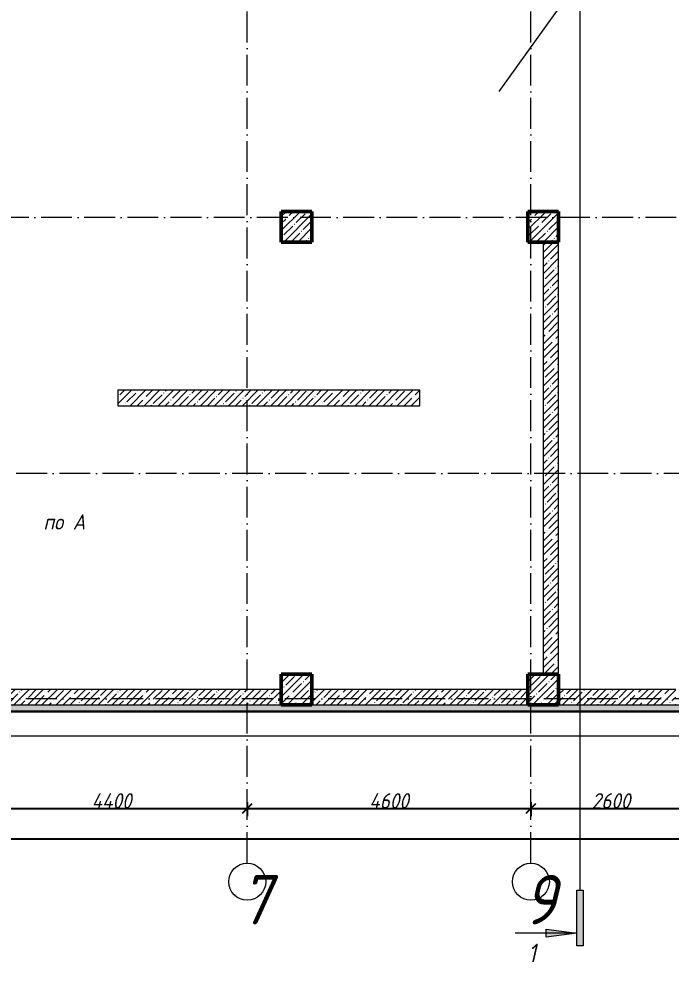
# Model space of a CAD drawing. Header units: millimetres. Extents: x -606178 to 312196, y -19338 to 632709.
# Drawn here: x -593921 to -583342, y 445708 to 460994 of the extents above; entities that cross this region are included whole.
import ezdxf

# ---------------------------------------------------------------- set-up
doc = ezdxf.new("R2010")
doc.units = ezdxf.units.MM
doc.linetypes.add('50_200_ШТРИХ_1Т_ш5_п1_п1_', pattern=[700, 500, -100, 0, -100])
for name, color, linetype, lineweight in [('A-____-____-DIMS', 7, 'Continuous', 9), ('A-____-NOTE-TEXT', 7, 'Continuous', 9), ('A-FLOR-____-OTLN', 7, 'Continuous', 9), ('A-WALL-____-MCUT', 7, 'Continuous', 13), ('A-WALL-____-MCUT-1', 7, 'Continuous', 9), ('A-WALL-____-MCUT-3', 7, 'Continuous', 9), ('A-WALL-____-PATT-1', 7, 'Continuous', 9), ('G-____-____-SYMB', 7, 'Continuous', 9), ('G-____-____-TEXT', 7, 'Continuous', 9), ('S-COLS-____-MCUT', 7, 'Continuous', 50), ('S-COLS-____-OTLN', 7, 'Continuous', 9), ('S-GRID-____-IDEN', 7, 'Continuous', 9), ('S-GRID-____-OTLN-1', 7, '50_200_ШТРИХ_1Т_ш5_п1_п1_', 9)]:
    doc.layers.add(name, color=color, linetype=linetype, lineweight=lineweight)
doc.layers.add('G-____-____-SYMB-1', color=9, linetype='Continuous', lineweight=9, true_color=0x808080)
doc.styles.add('ISOCPEUR_I', font='isocpeui.ttf', dxfattribs={"width": 0.9, "height": 2.5})
doc.styles.add('ISOCPEUR_I_4', font='isocpeui.ttf', dxfattribs={"width": 0.85, "height": 2})
doc.styles.add('ISOCPEUR_I_9', font='isocpeui.ttf', dxfattribs={"width": 0.9, "height": 250})
doc.dimstyles.new('ISO-2_5_0_9К_БОЛЬШОЙ_ОСИ', dxfattribs={"dimscale": 304.8, "dimtxt": 248.995294, "dimasz": 0.492126, "dimexe": 0.393701, "dimexo": 0, "dimgap": 0, "dimtad": 1, "dimdec": 0, "dimzin": 0, "dimdsep": 46, "dimtxsty": 'ISOCPEUR_I_9', "dimblk1": 'OBLIQUE', "dimblk2": 'OBLIQUE', "dimsah": 1, "dimcen": 0.09, "dimdle": 0.393701, "dimazin": 0, "dimtfac": 1, "dimtdec": 4, "dimtix": 1, "dimtmove": 0, "dimatfit": 3, "dimfxl": 1, "dimtvp": 1, "dimtolj": 1, "dimtzin": 0, "dimarcsym": 2})
pattern_1 = [(45, (-600067.05, 451794.26), (-114.0493, 114.0493), []), (45, (-599953, 451794.26), (-114.0493, 114.0493), [201.612, -40.322, 3.353, -36.97])]

# ---------------------------------------------------------------- blocks, each defined once
blk = doc.blocks.new('BSC_Колонна _Прямоугольная - 500х500-V69-АР1_Кладочный план подвала в осях 1-64_А-ГГ')
at = {"layer": 'S-COLS-____-OTLN'}
h = blk.add_hatch(dxfattribs=at)
h.set_pattern_fill('FP_80', color=256, style=0, pattern_type=2)
h.set_pattern_definition([(45, (-14650, -5831.04), (-114.0493, 114.0493), []), (45, (-14535.95, -5831.04), (-114.0493, 114.0493), [201.612, -40.322, 3.353, -36.97])])
h.paths.add_polyline_path([(-250, -250), (250, -250), (250, 250), (-250, 250)], flags=0)
at = {"layer": 'S-COLS-____-MCUT'}
for p, q in [((250, 250), (-250, 250)), ((-250, 250), (-250, -250)), ((250, -250), (250, 250)), ((-250, -250), (250, -250))]:
    blk.add_line(p, q, dxfattribs=at)
blk = doc.blocks.new('BSC_Колонна _Прямоугольная - 500х500-V70-АР1_Кладочный план подвала в осях 1-64_А-ГГ')
at = {"layer": 'S-COLS-____-OTLN'}
h = blk.add_hatch(dxfattribs=at)
h.set_pattern_fill('FP_81', color=256, style=0, pattern_type=2)
h.set_pattern_definition([(45, (-10650, 1668.96), (-114.0493, 114.0493), []), (45, (-10535.95, 1668.96), (-114.0493, 114.0493), [201.612, -40.322, 3.353, -36.97])])
h.paths.add_polyline_path([(-250, -250), (250, -250), (250, 250), (-250, 250)], flags=0)
at = {"layer": 'S-COLS-____-MCUT'}
for p, q in [((250, 250), (-250, 250)), ((-250, 250), (-250, -250)), ((250, -250), (250, 250)), ((-250, -250), (250, -250))]:
    blk.add_line(p, q, dxfattribs=at)
blk = doc.blocks.new('BSC_Колонна _Прямоугольная - 500х500-V71-АР1_Кладочный план подвала в осях 1-64_А-ГГ')
at = {"layer": 'S-COLS-____-OTLN'}
h = blk.add_hatch(dxfattribs=at)
h.set_pattern_fill('FP_82', color=256, style=0, pattern_type=2)
h.set_pattern_definition([(45, (-10650, -5831.04), (-114.0493, 114.0493), []), (45, (-10535.95, -5831.04), (-114.0493, 114.0493), [201.612, -40.322, 3.353, -36.97])])
h.paths.add_polyline_path([(-250, -250), (250, -250), (250, 250), (-250, 250)], flags=0)
at = {"layer": 'S-COLS-____-MCUT'}
for p, q in [((250, 250), (-250, 250)), ((-250, 250), (-250, -250)), ((250, -250), (250, 250)), ((-250, -250), (250, -250))]:
    blk.add_line(p, q, dxfattribs=at)
blk = doc.blocks.new('BSC_Колонна _Прямоугольная - 500х500-V139-АР1_Кладочный план подвала в осях 1-64_А-ГГ')
at = {"layer": 'S-COLS-____-OTLN'}
h = blk.add_hatch(dxfattribs=at)
h.set_pattern_fill('FP_155', color=256, style=0, pattern_type=2)
h.set_pattern_definition([(45, (-14650, 1668.96), (-114.0493, 114.0493), []), (45, (-14535.95, 1668.96), (-114.0493, 114.0493), [201.612, -40.322, 3.353, -36.97])])
h.paths.add_polyline_path([(-250, -250), (250, -250), (250, 250), (-250, 250)], flags=0)
at = {"layer": 'S-COLS-____-MCUT'}
for p, q in [((250, 250), (-250, 250)), ((-250, 250), (-250, -250)), ((250, -250), (250, 250)), ((-250, -250), (250, -250))]:
    blk.add_line(p, q, dxfattribs=at)
blk = doc.blocks.new('Ось сетки - Круг_Ø6_00__ISO-2_5_0_9K_-25732049-АР1_Кладочный план подвала в осях 1-64_А-ГГ')
at = {"layer": 'S-GRID-____-IDEN'}
blk.add_circle((0, 0), 3, dxfattribs=at)
blk = doc.blocks.new('Разрез - Концевая часть разреза-18266132-АР1_Кладочный план подвала в осях 1-64_А-ГГ')
at = {"layer": 'G-____-____-SYMB'}
for points in [[(0, 0.5), (0, -0.5), (-9, -0.5), (-9, 0.5)], [(-6.29, -5.5), (-7.61, -5.5), (-6.95, -0.5)]]:
    blk.add_hatch(color=256, dxfattribs=at).paths.add_polyline_path(points, flags=0)
for p, q in [((0, 0.5), (-9, 0.5)), ((-9, 0.5), (-9, -0.5)), ((0, -0.5), (0, 0.5)), ((-9, -0.5), (0, -0.5)), ((-6.95, -0.5), (-7.61, -5.5)), ((-6.95, -0.5), (-6.95, -10.5)), ((-6.29, -5.5), (-6.95, -0.5)), ((-7.61, -5.5), (-6.29, -5.5))]:
    blk.add_line(p, q, dxfattribs=at)
blk = doc.blocks.new('_Oblique')
at = {"color": 0, "linetype": 'ByBlock', "lineweight": -2}
blk.add_line((-0.5, -0.5), (0.5, 0.5), dxfattribs=at)
blk = doc.blocks.new('*D3986')
at = {"layer": 'A-____-____-DIMS', "color": 0, "lineweight": -2, "transparency": 16777216}
for p, q in [((-594617, 448302), (-594617, 448076)), ((-590217, 448302), (-590217, 448076)), ((-594737, 448196), (-590097, 448196))]:
    blk.add_line(p, q, dxfattribs=at)
at = {"layer": 'Defpoints', "color": 0, "transparency": 16777216}
for p in [(-594617, 448302), (-590217, 448302), (-590217, 448196)]:
    blk.add_point(p, dxfattribs=at)
at = {"layer": 'A-____-____-DIMS', "color": 0, "lineweight": -2, "transparency": 16777216, "xscale": 150, "yscale": 150, "zscale": 150, "rotation": 180}
blk.add_blockref('_Oblique', (-594617, 448196), dxfattribs=at)
at = {"layer": 'A-____-____-DIMS', "color": 0, "lineweight": -2, "transparency": 16777216, "xscale": 150, "yscale": 150, "zscale": 150}
blk.add_blockref('_Oblique', (-590217, 448196), dxfattribs=at)
at = {"layer": 'A-____-____-DIMS', "color": 0, "transparency": 16777216, "insert": (-592417, 448321), "char_height": 250, "width": 804.45, "attachment_point": 5, "style": 'ISOCPEUR_I_9'}
blk.add_mtext('\\A1;4400', dxfattribs=at)
blk = doc.blocks.new('*D3987')
at = {"layer": 'A-____-____-DIMS', "color": 0, "lineweight": -2, "transparency": 16777216}
for p, q in [((-590217, 448302), (-590217, 448076)), ((-585617, 448302), (-585617, 448076)), ((-590337, 448196), (-585497, 448196))]:
    blk.add_line(p, q, dxfattribs=at)
at = {"layer": 'Defpoints', "color": 0, "transparency": 16777216}
for p in [(-590217, 448302), (-585617, 448302), (-585617, 448196)]:
    blk.add_point(p, dxfattribs=at)
at = {"layer": 'A-____-____-DIMS', "color": 0, "lineweight": -2, "transparency": 16777216, "xscale": 150, "yscale": 150, "zscale": 150, "rotation": 180}
blk.add_blockref('_Oblique', (-590217, 448196), dxfattribs=at)
at = {"layer": 'A-____-____-DIMS', "color": 0, "lineweight": -2, "transparency": 16777216, "xscale": 150, "yscale": 150, "zscale": 150}
blk.add_blockref('_Oblique', (-585617, 448196), dxfattribs=at)
at = {"layer": 'A-____-____-DIMS', "color": 0, "transparency": 16777216, "insert": (-587917, 448321), "char_height": 250, "width": 781.46, "attachment_point": 5, "style": 'ISOCPEUR_I_9'}
blk.add_mtext('\\A1;4600', dxfattribs=at)
blk = doc.blocks.new('*D3988')
at = {"layer": 'A-____-____-DIMS', "color": 0, "lineweight": -2, "transparency": 16777216}
for p, q in [((-585617, 448302), (-585617, 448076)), ((-583017, 448302), (-583017, 448076)), ((-585737, 448196), (-582897, 448196))]:
    blk.add_line(p, q, dxfattribs=at)
at = {"layer": 'Defpoints', "color": 0, "transparency": 16777216}
for p in [(-585617, 448302), (-583017, 448302), (-583017, 448196)]:
    blk.add_point(p, dxfattribs=at)
at = {"layer": 'A-____-____-DIMS', "color": 0, "lineweight": -2, "transparency": 16777216, "xscale": 150, "yscale": 150, "zscale": 150, "rotation": 180}
blk.add_blockref('_Oblique', (-585617, 448196), dxfattribs=at)
at = {"layer": 'A-____-____-DIMS', "color": 0, "lineweight": -2, "transparency": 16777216, "xscale": 150, "yscale": 150, "zscale": 150}
blk.add_blockref('_Oblique', (-583017, 448196), dxfattribs=at)
at = {"layer": 'A-____-____-DIMS', "color": 0, "transparency": 16777216, "insert": (-584317, 448321), "char_height": 250, "width": 758.48, "attachment_point": 5, "style": 'ISOCPEUR_I_9'}
blk.add_mtext('\\A1;2600', dxfattribs=at)
blk = doc.blocks.new('*D4014')
at = {"layer": 'A-____-____-DIMS', "color": 0, "lineweight": -2, "transparency": 16777216}
for p, q in [((-602417, 447814), (-602417, 447588)), ((-498917, 447814), (-498917, 447588)), ((-602537, 447708), (-498797, 447708))]:
    blk.add_line(p, q, dxfattribs=at)
at = {"layer": 'Defpoints', "color": 0, "transparency": 16777216}
for p in [(-602417, 447814), (-498917, 447814), (-498917, 447708)]:
    blk.add_point(p, dxfattribs=at)
at = {"layer": 'A-____-____-DIMS', "color": 0, "lineweight": -2, "transparency": 16777216, "xscale": 150, "yscale": 150, "zscale": 150, "rotation": 180}
blk.add_blockref('_Oblique', (-602417, 447708), dxfattribs=at)
at = {"layer": 'A-____-____-DIMS', "color": 0, "lineweight": -2, "transparency": 16777216, "xscale": 150, "yscale": 150, "zscale": 150}
blk.add_blockref('_Oblique', (-498917, 447708), dxfattribs=at)
at = {"layer": 'A-____-____-DIMS', "color": 0, "transparency": 16777216, "insert": (-550667, 447833), "char_height": 250, "width": 1080.26, "attachment_point": 5, "style": 'ISOCPEUR_I_9'}
blk.add_mtext('\\A1;103500', dxfattribs=at)

msp = doc.modelspace()

# ---------------------------------------------------------------- hatches: boundary and pattern name
at = {"layer": 'A-WALL-____-PATT-1'}
h = msp.add_hatch(dxfattribs=at)
h.set_pattern_fill('FP_1', color=256, style=0, pattern_type=2)
h.set_pattern_definition(pattern_1)
h.paths.add_polyline_path([(-585167.047, 450375.3011), (-585167.047, 457375.3011), (-585417.047, 457375.3011), (-585417.047, 450375.3011)], flags=0)
h = msp.add_hatch(dxfattribs=at)
h.set_pattern_fill('FP_1', color=256, style=0, pattern_type=2)
h.set_pattern_definition(pattern_1)
h.paths.add_polyline_path([(-587417.047, 454725.3011), (-587417.047, 454975.3011), (-592317.047, 454975.3011), (-592317.047, 454725.3011)], flags=0)
h = msp.add_hatch(dxfattribs=at)
h.set_pattern_fill('FP_1', color=256, style=0, pattern_type=2)
h.set_pattern_definition(pattern_1)
h.paths.add_polyline_path([(-589667.047, 449875.3011), (-589667.047, 450125.3011), (-594267.047, 450125.3011), (-594267.047, 449875.3011), (-593012.4019, 449875.3011)], flags=0)
h = msp.add_hatch(dxfattribs=at)
h.set_pattern_fill('FP_1', color=256, style=0, pattern_type=2)
h.set_pattern_definition(pattern_1)
h.paths.add_polyline_path([(-585667.047, 449875.3011), (-585667.047, 450125.3011), (-589167.047, 450125.3011), (-589167.047, 449875.3011)], flags=0)
h = msp.add_hatch(dxfattribs=at)
h.set_pattern_fill('FP_1', color=256, style=0, pattern_type=2)
h.set_pattern_definition(pattern_1)
h.paths.add_polyline_path([(-583267.047, 449875.3011), (-583267.047, 450125.3011), (-585167.047, 450125.3011), (-585167.047, 449875.3011)], flags=0)
h = msp.add_hatch(dxfattribs=at)
h.set_pattern_fill('FP_91', color=256, style=0, pattern_type=2)
h.set_pattern_definition([(0, (-600067.05, 451794.26), (120.968, 69.841), [80.645, -161.29]), (120, (-600067.05, 451794.26), (-120.96808, 69.84086), [80.645, -161.29]), (60, (-600067.05, 451794.26), (-8e-05, 139.68186), [0, -161.29, 80.645, 0])])
h.paths.add_polyline_path([(-498715.047, 449773.3011), (-498715.047, 449873.3011), (-602519.047, 449873.3011), (-602519.047, 449773.3011), (-501102.2341, 449773.3011)], flags=0)

# ---------------------------------------------------------------- linework, layer by layer
at = {"layer": 'A-FLOR-____-OTLN'}
msp.add_line((-603017.047, 449375.3011), (-561767.047, 449375.3011), dxfattribs=at)
at = {"layer": 'A-WALL-____-MCUT'}
for p, q in [((-602627.047, 449765.3011), (-498707.047, 449765.3011)), ((-498715.047, 449773.3011), (-602619.047, 449773.3011))]:
    msp.add_line(p, q, dxfattribs=at)
at = {"layer": 'A-WALL-____-MCUT-1'}
for p, q in [((-585417.047, 457375.3011), (-585417.047, 450375.3011)), ((-585167.047, 450375.3011), (-585167.047, 457375.3011)), ((-587417.047, 454975.3011), (-592317.047, 454975.3011)), ((-592317.047, 454975.3011), (-592317.047, 454725.3011)), ((-587417.047, 454725.3011), (-587417.047, 454975.3011)), ((-592317.047, 454725.3011), (-587417.047, 454725.3011)), ((-589667.047, 450125.3011), (-594267.047, 450125.3011)), ((-585667.047, 450125.3011), (-589167.047, 450125.3011)), ((-583267.047, 450125.3011), (-585167.047, 450125.3011)), ((-594267.047, 449875.3011), (-589667.047, 449875.3011)), ((-589167.047, 449875.3011), (-585667.047, 449875.3011)), ((-585167.047, 449875.3011), (-583267.047, 449875.3011))]:
    msp.add_line(p, q, dxfattribs=at)
at = {"layer": 'A-WALL-____-MCUT-3'}
msp.add_line((-498815.047, 449873.3011), (-602519.047, 449873.3011), dxfattribs=at)
at = {"layer": 'G-____-____-SYMB-1'}
msp.add_line((-584820.7759, 501947.0911), (-584820.7759, 446871.7205), dxfattribs=at)
at = {"layer": 'G-____-____-TEXT'}
msp.add_line((-585078.0827, 461293.4602), (-586134.175, 459815.3283), dxfattribs=at)
at = {"layer": 'S-GRID-____-OTLN-1'}
for p, q in [((-590217.047, 447311.6528), (-590217.047, 501675.2188)), ((-585617.047, 447311.6528), (-585617.047, 501675.2188)), ((-509748.2596, 457775.3011), (-604735.8172, 457775.3011)), ((-496148.4533, 453625.3011), (-604735.8172, 453625.3011)), ((-495992.6403, 449975.3011), (-604735.8172, 449975.3011))]:
    msp.add_line(p, q, dxfattribs=at)

# ---------------------------------------------------------------- block references
at = {"layer": 'G-____-____-SYMB', "extrusion": (0, 0, -1), "xscale": 99.99999999999993, "yscale": 99.99999999999993, "zscale": 99.99999999999993, "rotation": 90.00000000000053}
msp.add_blockref('Разрез - Концевая часть разреза-18266132-АР1_Кладочный план подвала в осях 1-64_А-ГГ', (584820.7759, 446871.7205), dxfattribs=at)
at = {"layer": 'S-COLS-____-OTLN'}
for name, p in [('BSC_Колонна _Прямоугольная - 500х500-V71-АР1_Кладочный план подвала в осях 1-64_А-ГГ', (-589417.047, 457625.3011)), ('BSC_Колонна _Прямоугольная - 500х500-V69-АР1_Кладочный план подвала в осях 1-64_А-ГГ', (-585417.047, 457625.3011)), ('BSC_Колонна _Прямоугольная - 500х500-V70-АР1_Кладочный план подвала в осях 1-64_А-ГГ', (-589417.047, 450125.3011)), ('BSC_Колонна _Прямоугольная - 500х500-V139-АР1_Кладочный план подвала в осях 1-64_А-ГГ', (-585417.047, 450125.3011))]:
    msp.add_blockref(name, p, dxfattribs=at)
at = {"layer": 'S-GRID-____-IDEN', "xscale": 99.99999999999993, "yscale": 99.99999999999993, "zscale": 99.99999999999993}
for p in [(-590217.047, 447011.6528), (-585617.047, 447011.6528)]:
    msp.add_blockref('Ось сетки - Круг_Ø6_00__ISO-2_5_0_9K_-25732049-АР1_Кладочный план подвала в осях 1-64_А-ГГ', p, dxfattribs=at)

# ---------------------------------------------------------------- texts
at = {"layer": 'A-____-NOTE-TEXT', "char_height": 250, "attachment_point": 1, "style": 'ISOCPEUR_I'}
for s, insert, width in [('\\fISOCPEUR|b0|i1|c204|p34|;\\W.9;А', (-593046.004, 452967.9913), 252.531563), ('по', (-593522.254, 452967.9913), 404.0505)]:
    msp.add_mtext(s, dxfattribs=dict(at, insert=insert, width=width))
at = {"layer": 'G-____-____-SYMB', "insert": (-585660.3757, 446006.9022), "char_height": 300, "width": 184.388125, "attachment_point": 1, "style": 'ISOCPEUR_I_4'}
msp.add_mtext('\\fISOCPEUR|b0|i1|c204|p34|;1', dxfattribs=at)
at = {"layer": 'S-GRID-____-IDEN', "char_height": 800, "width": 202.02525, "attachment_point": 1, "style": 'ISOCPEUR_I'}
for s, insert in [('\\fISOCPEUR|b0|i1|c204|p34|;\\W.9;7', (-590338.7253, 447120.4275)), ('\\fISOCPEUR|b0|i1|c204|p34|;\\W.9;9', (-585738.7253, 447120.4275))]:
    msp.add_mtext(s, dxfattribs=dict(at, insert=insert))

# ---------------------------------------------------------------- dimensions: what is measured, and where the dimension line sits
at = {"layer": 'A-____-____-DIMS'}
for base, p1, p2, override, picture, middle in [((-590217.047, 448195.7362), (-594617.047, 448301.8022), (-590217.047, 448301.8022), {"dimtxt": 400, "dimpost": '<>', "dimfxl": 4400}, '*D3986', (-592417.047, 448320.7362)), ((-585617.047, 448195.7362), (-590217.047, 448301.8022), (-585617.047, 448301.8022), {"dimtxt": 400, "dimpost": '<>', "dimfxl": 4600}, '*D3987', (-587917.047, 448320.7362)), ((-583017.047, 448195.7362), (-585617.047, 448301.8022), (-583017.047, 448301.8022), {"dimtxt": 400, "dimpost": '<>', "dimfxl": 2600}, '*D3988', (-584317.047, 448320.7362)), ((-498917.047, 447707.5291), (-602417.047, 447813.5951), (-498917.047, 447813.5951), {"dimtxt": 400, "dimpost": '<>', "dimfxl": 103500}, '*D4014', (-550667.047, 447832.5291))]:
    dim = msp.add_linear_dim(base=base, p1=p1, p2=p2, dimstyle='ISO-2_5_0_9К_БОЛЬШОЙ_ОСИ', override=override, dxfattribs=at)
    dim.commit()
    dim.dimension.update_dxf_attribs({"geometry": picture, "text_midpoint": middle})

doc.saveas('drawing.dxf')
